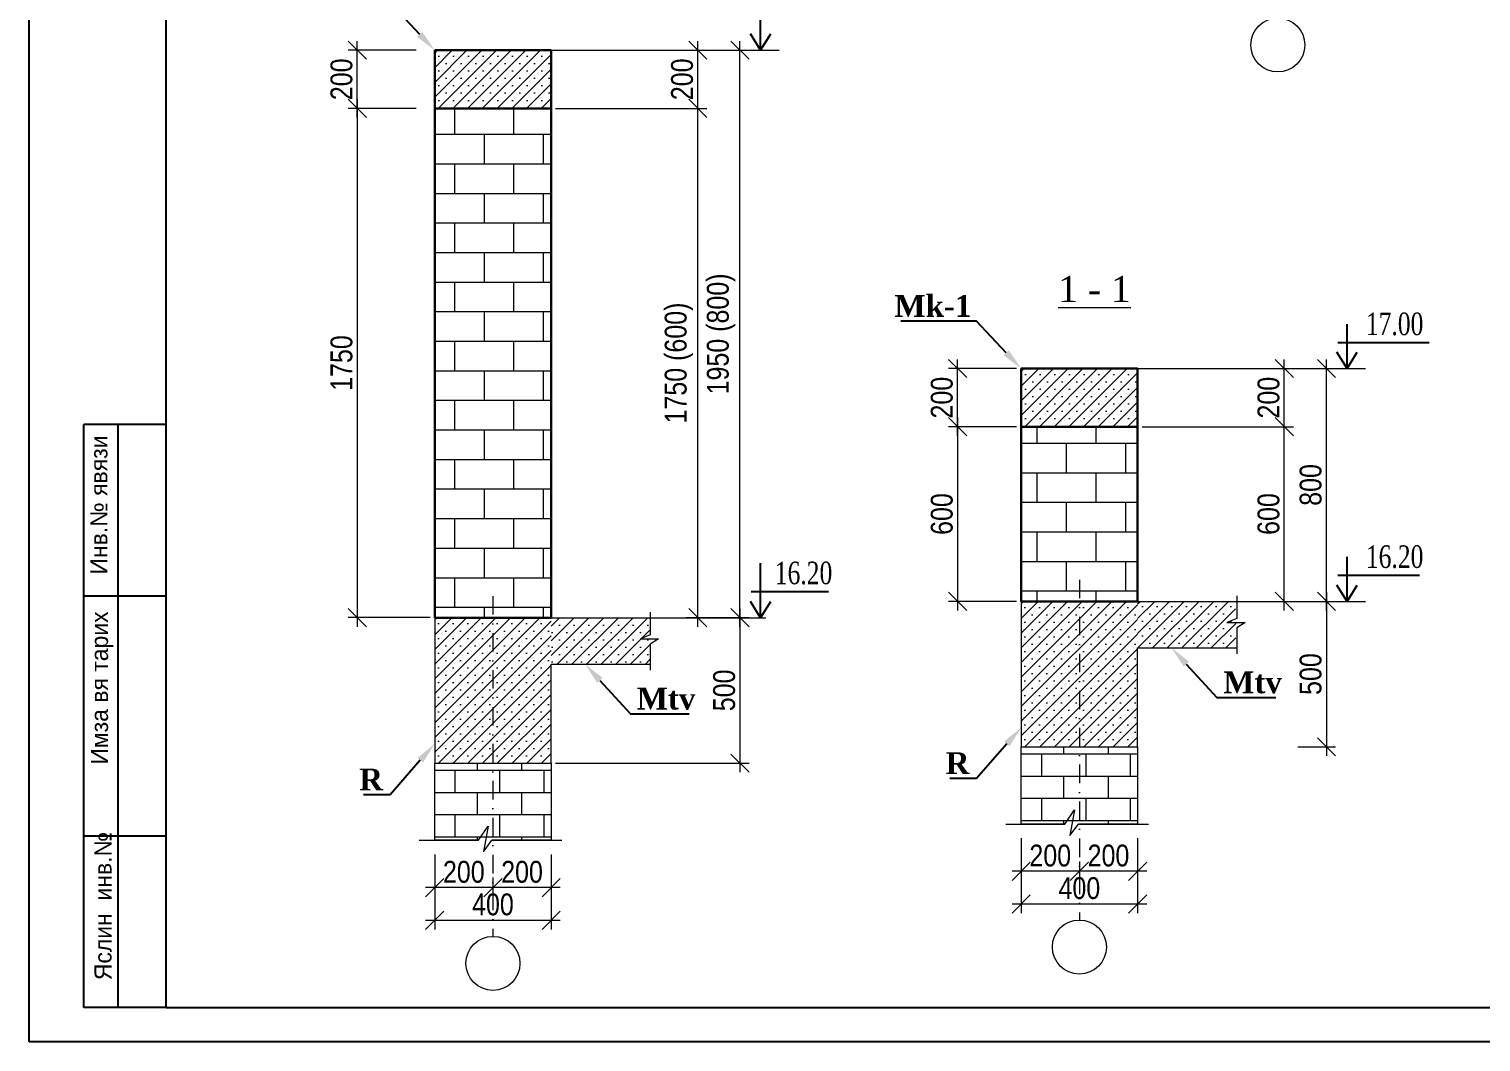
# Model space of a CAD drawing. Header units: millimetres. Extents: x -149347 to 251215, y -2929184 to -2541447.
# Drawn here: x 197257 to 217207, y -2636014 to -2622090 of the extents above; entities that cross this region are included whole.
import ezdxf
from ezdxf import colors
from ezdxf.entities.mleader import LeaderData, LeaderLine
from ezdxf.math import Vec2, Vec3

# ---------------------------------------------------------------- set-up
doc = ezdxf.new("R2010")
doc.units = ezdxf.units.MM
doc.linetypes.add('DASHDOT', pattern=[25.4, 12.7, -6.35, 0, -6.35])
doc.linetypes.add('DASHDOTX2', pattern=[50.8, 25.4, -12.7, 0, -12.7])
doc.layers.add('Ox xetti', color=1, linetype='DASHDOT', lineweight=18)
doc.layers.add('РАЗМЕРЫ', color=80, linetype='Continuous', lineweight=9)
doc.styles.add('400', font='times.ttf', dxfattribs={"width": 0.75, "height": 300})
doc.styles.add('CP_ATTR', font='A3TI(LA).TTF')
doc.styles.get("Standard").update_dxf_attribs({"font": 'times.ttf'})
doc.styles.add('style1', font='A3TI(LA).TTF', dxfattribs={"height": 400})
doc.styles.add('style6', font='ARIALN.TTF', dxfattribs={"height": 300})
doc.dimstyles.new('DIM_100', dxfattribs={"dimscale": 100, "dimtxt": 250, "dimasz": 2.5, "dimexe": 1.25, "dimexo": 0.625, "dimtad": 1, "dimdec": 0, "dimtxsty": 'style1', "dimblk": 'OBLIQUE', "dimcen": 2.5, "dimdle": 1.25, "dimclrd": 251, "dimclre": 251, "dimaunit": 1, "dimadec": 3, "dimazin": 0, "dimtfac": 1, "dimtdec": 0, "dimtmove": 1, "dimatfit": 3, "dimfxl": 1.25, "dimlwd": 5, "dimlwe": 5, "dimarcsym": 0})

# ---------------------------------------------------------------- blocks, each defined once
blk = doc.blocks.new('mekteb')
at = {"color": 0, "lineweight": 25}
for p, q in [((99643, -1849866), (99643, -1821466)), ((139843, -1849866), (99643, -1849866))]:
    blk.add_line(p, q, dxfattribs=at)
at = {"color": 0, "lineweight": 25, "ltscale": 15}
for q in [(101643, -1821966), (139343, -1849366)]:
    blk.add_line((101643, -1849366), q, dxfattribs=at)
at = {"lineweight": 25, "ltscale": 0.25}
for p, q in [((100443, -1849366), (100443, -1840866)), ((100943, -1849367), (100943, -1840866))]:
    blk.add_line(p, q, dxfattribs=at)
at = {"lineweight": 25}
for p, q in [((101643, -1840866), (100443, -1840866)), ((101645, -1843366), (100445, -1843366)), ((101645, -1846866), (100445, -1846866)), ((101643, -1849366), (100443, -1849366))]:
    blk.add_line(p, q, dxfattribs=at)
at = {"lineweight": 25, "char_height": 250.01, "width": 5960.07, "attachment_point": 1, "rotation": 90, "style": 'CP_ATTR'}
for s, insert in [('\\pt3143;Инв.№ явязи', (100535, -1843053)), ('\\pt3143;Имза вя тарих', (100544, -1845823)), ('\\pt3143;Яслин  инв.№', (100595, -1848965))]:
    blk.add_mtext(s, dxfattribs=dict(at, insert=insert))
blk = doc.blocks.new('_Oblique')
at = {"color": 0, "linetype": 'ByBlock', "lineweight": -2}
blk.add_line((-0.5, -0.5), (0.5, 0.5), dxfattribs=at)
blk = doc.blocks.new('*D1123')
at = {"color": 251, "lineweight": 5, "ltscale": 15, "transparency": 16777216}
for p, q in [((210889, -2633211), (210889, -2633793)), ((211689, -2633549), (211689, -2633793))]:
    blk.add_line(p, q, dxfattribs=at)
at = {"color": 251, "linetype": 'ByBlock', "lineweight": 5, "ltscale": 15, "transparency": 16777216}
blk.add_line((211814, -2633668), (210764, -2633668), dxfattribs=at)
at = {"layer": 'Defpoints', "color": 0, "lineweight": 15, "ltscale": 15, "transparency": 16777216}
for p in [(210889, -2633149), (211689, -2633487), (210889, -2633668)]:
    blk.add_point(p, dxfattribs=at)
at = {"color": 251, "lineweight": 5, "ltscale": 15, "transparency": 16777216, "xscale": 250, "yscale": 250, "zscale": 250, "rotation": 180}
blk.add_blockref('_Oblique', (210889, -2633668), dxfattribs=at)
at = {"color": 251, "lineweight": 5, "ltscale": 15, "transparency": 16777216, "xscale": 250, "yscale": 250, "zscale": 250}
blk.add_blockref('_Oblique', (211689, -2633668), dxfattribs=at)
at = {"color": 0, "lineweight": 15, "ltscale": 15, "transparency": 16777216, "insert": (211289, -2633453), "char_height": 300, "attachment_point": 5, "style": 'style6'}
blk.add_mtext('200', dxfattribs=at)
blk = doc.blocks.new('*D1124')
at = {"color": 251, "lineweight": 5, "ltscale": 15, "transparency": 16777216}
for p, q in [((212489, -2633211), (212489, -2633793)), ((211689, -2633531), (211689, -2633793))]:
    blk.add_line(p, q, dxfattribs=at)
at = {"color": 251, "linetype": 'ByBlock', "lineweight": 5, "ltscale": 15, "transparency": 16777216}
blk.add_line((212614, -2633668), (211564, -2633668), dxfattribs=at)
at = {"layer": 'Defpoints', "color": 0, "lineweight": 15, "ltscale": 15, "transparency": 16777216}
for p in [(212489, -2633149), (211689, -2633468), (211689, -2633668)]:
    blk.add_point(p, dxfattribs=at)
at = {"color": 251, "lineweight": 5, "ltscale": 15, "transparency": 16777216, "xscale": 250, "yscale": 250, "zscale": 250, "rotation": 180}
blk.add_blockref('_Oblique', (211689, -2633668), dxfattribs=at)
at = {"color": 251, "lineweight": 5, "ltscale": 15, "transparency": 16777216, "xscale": 250, "yscale": 250, "zscale": 250}
blk.add_blockref('_Oblique', (212489, -2633668), dxfattribs=at)
at = {"color": 0, "lineweight": 15, "ltscale": 15, "transparency": 16777216, "insert": (212089, -2633453), "char_height": 300, "attachment_point": 5, "style": 'style6'}
blk.add_mtext('200', dxfattribs=at)
blk = doc.blocks.new('*D1125')
at = {"color": 251, "lineweight": 5, "ltscale": 15, "transparency": 16777216}
for p, q in [((210889, -2633731), (210889, -2634242)), ((212489, -2633731), (212489, -2634242))]:
    blk.add_line(p, q, dxfattribs=at)
at = {"color": 251, "linetype": 'ByBlock', "lineweight": 5, "ltscale": 15, "transparency": 16777216}
blk.add_line((210764, -2634117), (212614, -2634117), dxfattribs=at)
at = {"layer": 'Defpoints', "color": 0, "lineweight": 15, "ltscale": 15, "transparency": 16777216}
for p in [(210889, -2633668), (212489, -2633668), (212489, -2634117)]:
    blk.add_point(p, dxfattribs=at)
at = {"color": 251, "lineweight": 5, "ltscale": 15, "transparency": 16777216, "xscale": 250, "yscale": 250, "zscale": 250, "rotation": 180}
blk.add_blockref('_Oblique', (210889, -2634117), dxfattribs=at)
at = {"color": 251, "lineweight": 5, "ltscale": 15, "transparency": 16777216, "xscale": 250, "yscale": 250, "zscale": 250}
blk.add_blockref('_Oblique', (212489, -2634117), dxfattribs=at)
at = {"color": 0, "lineweight": 15, "ltscale": 15, "transparency": 16777216, "insert": (211689, -2633901), "char_height": 300, "attachment_point": 5, "style": 'style6'}
blk.add_mtext('400', dxfattribs=at)
blk = doc.blocks.new('*D1126')
at = {"color": 251, "linetype": 'ByBlock', "lineweight": 5, "ltscale": 15, "transparency": 16777216}
blk.add_line((215084, -2629832), (215084, -2632082), dxfattribs=at)
at = {"color": 251, "lineweight": 5, "ltscale": 15, "transparency": 16777216}
for p, q in [((214547, -2629957), (215209, -2629957)), ((214692, -2631957), (215209, -2631957))]:
    blk.add_line(p, q, dxfattribs=at)
at = {"layer": 'Defpoints', "color": 0, "lineweight": 15, "ltscale": 15, "transparency": 16777216}
for p in [(214485, -2629957), (214630, -2631957), (215084, -2631957)]:
    blk.add_point(p, dxfattribs=at)
at = {"color": 251, "lineweight": 5, "ltscale": 15, "transparency": 16777216, "xscale": 250, "yscale": 250, "zscale": 250}
for p, rotation in [((215084, -2629957), 90), ((215084, -2631957), 270)]:
    blk.add_blockref('_Oblique', p, dxfattribs=dict(at, rotation=rotation))
at = {"color": 0, "lineweight": 15, "ltscale": 15, "transparency": 16777216, "insert": (214868, -2630957), "char_height": 300, "attachment_point": 5, "rotation": 90, "style": 'style6'}
blk.add_mtext('500', dxfattribs=at)
blk = doc.blocks.new('*D1115')
at = {"color": 251, "linetype": 'ByBlock', "lineweight": 5, "ltscale": 15, "transparency": 16777216}
blk.add_line((214505, -2630082), (214505, -2627432), dxfattribs=at)
at = {"color": 251, "lineweight": 5, "ltscale": 15, "transparency": 16777216}
for p, q in [((212552, -2627557), (214630, -2627557)), ((214345, -2629957), (214630, -2629957))]:
    blk.add_line(p, q, dxfattribs=at)
at = {"layer": 'Defpoints', "color": 0, "lineweight": 15, "ltscale": 15, "transparency": 16777216}
for p in [(212489, -2627557), (214505, -2627557), (214283, -2629957)]:
    blk.add_point(p, dxfattribs=at)
at = {"color": 251, "lineweight": 5, "ltscale": 15, "transparency": 16777216, "xscale": 250, "yscale": 250, "zscale": 250}
for p, rotation in [((214505, -2627557), 90), ((214505, -2629957), 270)]:
    blk.add_blockref('_Oblique', p, dxfattribs=dict(at, rotation=rotation))
at = {"color": 0, "lineweight": 15, "ltscale": 15, "transparency": 16777216, "insert": (214289, -2628757), "char_height": 300, "attachment_point": 5, "rotation": 90, "style": 'style6'}
blk.add_mtext('600', dxfattribs=at)
blk = doc.blocks.new('*D1116')
at = {"color": 251, "linetype": 'ByBlock', "lineweight": 5, "ltscale": 15, "transparency": 16777216}
blk.add_line((214505, -2627682), (214505, -2626632), dxfattribs=at)
at = {"color": 251, "lineweight": 5, "ltscale": 15, "transparency": 16777216}
for p, q in [((214345, -2626757), (214630, -2626757)), ((214345, -2627557), (214630, -2627557))]:
    blk.add_line(p, q, dxfattribs=at)
at = {"layer": 'Defpoints', "color": 0, "lineweight": 15, "ltscale": 15, "transparency": 16777216}
for p in [(214283, -2626757), (214505, -2626757), (214283, -2627557)]:
    blk.add_point(p, dxfattribs=at)
at = {"color": 251, "lineweight": 5, "ltscale": 15, "transparency": 16777216, "xscale": 250, "yscale": 250, "zscale": 250}
for p, rotation in [((214505, -2626757), 90), ((214505, -2627557), 270)]:
    blk.add_blockref('_Oblique', p, dxfattribs=dict(at, rotation=rotation))
at = {"color": 0, "lineweight": 15, "ltscale": 15, "transparency": 16777216, "insert": (214289, -2627157), "char_height": 300, "attachment_point": 5, "rotation": 90, "style": 'style6'}
blk.add_mtext('200', dxfattribs=at)
blk = doc.blocks.new('*D1117')
at = {"color": 251, "linetype": 'ByBlock', "lineweight": 5, "ltscale": 15, "transparency": 16777216}
blk.add_line((215084, -2630082), (215084, -2626632), dxfattribs=at)
at = {"color": 251, "lineweight": 5, "ltscale": 15, "transparency": 16777216}
for p, q in [((214749, -2626757), (215209, -2626757)), ((214749, -2629957), (215209, -2629957))]:
    blk.add_line(p, q, dxfattribs=at)
at = {"layer": 'Defpoints', "color": 0, "lineweight": 15, "ltscale": 15, "transparency": 16777216}
for p in [(214687, -2626757), (215084, -2626757), (214687, -2629957)]:
    blk.add_point(p, dxfattribs=at)
at = {"color": 251, "lineweight": 5, "ltscale": 15, "transparency": 16777216, "xscale": 250, "yscale": 250, "zscale": 250}
for p, rotation in [((215084, -2626757), 90), ((215084, -2629957), 270)]:
    blk.add_blockref('_Oblique', p, dxfattribs=dict(at, rotation=rotation))
at = {"color": 0, "lineweight": 15, "ltscale": 15, "transparency": 16777216, "insert": (214868, -2628357), "char_height": 300, "attachment_point": 5, "rotation": 90, "style": 'style6'}
blk.add_mtext('800', dxfattribs=at)
blk = doc.blocks.new('*D1118')
at = {"color": 251, "linetype": 'ByBlock', "lineweight": 5, "ltscale": 15, "transparency": 16777216}
blk.add_line((210016, -2627682), (210016, -2626632), dxfattribs=at)
at = {"color": 251, "lineweight": 5, "ltscale": 15, "transparency": 16777216}
for p, q in [((210827, -2626757), (209891, -2626757)), ((210827, -2627557), (209891, -2627557))]:
    blk.add_line(p, q, dxfattribs=at)
at = {"layer": 'Defpoints', "color": 0, "lineweight": 15, "ltscale": 15, "transparency": 16777216}
for p in [(210016, -2626757), (210889, -2626757), (210889, -2627557)]:
    blk.add_point(p, dxfattribs=at)
at = {"color": 251, "lineweight": 5, "ltscale": 15, "transparency": 16777216, "xscale": 250, "yscale": 250, "zscale": 250}
for p, rotation in [((210016, -2626757), 90), ((210016, -2627557), 270)]:
    blk.add_blockref('_Oblique', p, dxfattribs=dict(at, rotation=rotation))
at = {"color": 0, "lineweight": 15, "ltscale": 15, "transparency": 16777216, "insert": (209800, -2627157), "char_height": 300, "attachment_point": 5, "rotation": 90, "style": 'style6'}
blk.add_mtext('200', dxfattribs=at)
blk = doc.blocks.new('*D1119')
at = {"color": 251, "linetype": 'ByBlock', "lineweight": 5, "ltscale": 15, "transparency": 16777216}
blk.add_line((210016, -2627432), (210016, -2630082), dxfattribs=at)
at = {"color": 251, "lineweight": 5, "ltscale": 15, "transparency": 16777216}
for p, q in [((210827, -2627557), (209891, -2627557)), ((210827, -2629957), (209891, -2629957))]:
    blk.add_line(p, q, dxfattribs=at)
at = {"layer": 'Defpoints', "color": 0, "lineweight": 15, "ltscale": 15, "transparency": 16777216}
for p in [(210889, -2627557), (210016, -2629957), (210889, -2629957)]:
    blk.add_point(p, dxfattribs=at)
at = {"color": 251, "lineweight": 5, "ltscale": 15, "transparency": 16777216, "xscale": 250, "yscale": 250, "zscale": 250}
for p, rotation in [((210016, -2627557), 90), ((210016, -2629957), 270)]:
    blk.add_blockref('_Oblique', p, dxfattribs=dict(at, rotation=rotation))
at = {"color": 0, "lineweight": 15, "ltscale": 15, "transparency": 16777216, "insert": (209800, -2628757), "char_height": 300, "attachment_point": 5, "rotation": 90, "style": 'style6'}
blk.add_mtext('600', dxfattribs=at)
blk = doc.blocks.new('*D1198')
at = {"color": 251, "lineweight": 5, "ltscale": 15, "transparency": 16777216}
for p, q in [((202831, -2633435), (202831, -2634017)), ((203631, -2633755), (203631, -2634017))]:
    blk.add_line(p, q, dxfattribs=at)
at = {"color": 251, "linetype": 'ByBlock', "lineweight": 5, "ltscale": 15, "transparency": 16777216}
blk.add_line((203756, -2633892), (202706, -2633892), dxfattribs=at)
at = {"layer": 'Defpoints', "color": 0, "lineweight": 15, "ltscale": 15, "transparency": 16777216}
for p in [(202831, -2633373), (203631, -2633692), (202831, -2633892)]:
    blk.add_point(p, dxfattribs=at)
at = {"color": 251, "lineweight": 5, "ltscale": 15, "transparency": 16777216, "xscale": 250, "yscale": 250, "zscale": 250, "rotation": 180}
blk.add_blockref('_Oblique', (202831, -2633892), dxfattribs=at)
at = {"color": 251, "lineweight": 5, "ltscale": 15, "transparency": 16777216, "xscale": 250, "yscale": 250, "zscale": 250}
blk.add_blockref('_Oblique', (203631, -2633892), dxfattribs=at)
at = {"color": 0, "lineweight": 15, "ltscale": 15, "transparency": 16777216, "insert": (203231, -2633677), "char_height": 300, "attachment_point": 5, "style": 'style6'}
blk.add_mtext('200', dxfattribs=at)
blk = doc.blocks.new('*D1190')
at = {"color": 251, "lineweight": 5, "ltscale": 15, "transparency": 16777216}
for p, q in [((204431, -2633435), (204431, -2634017)), ((203631, -2633755), (203631, -2634017))]:
    blk.add_line(p, q, dxfattribs=at)
at = {"color": 251, "linetype": 'ByBlock', "lineweight": 5, "ltscale": 15, "transparency": 16777216}
blk.add_line((204556, -2633892), (203506, -2633892), dxfattribs=at)
at = {"layer": 'Defpoints', "color": 0, "lineweight": 15, "ltscale": 15, "transparency": 16777216}
for p in [(204431, -2633373), (203631, -2633692), (203631, -2633892)]:
    blk.add_point(p, dxfattribs=at)
at = {"color": 251, "lineweight": 5, "ltscale": 15, "transparency": 16777216, "xscale": 250, "yscale": 250, "zscale": 250, "rotation": 180}
blk.add_blockref('_Oblique', (203631, -2633892), dxfattribs=at)
at = {"color": 251, "lineweight": 5, "ltscale": 15, "transparency": 16777216, "xscale": 250, "yscale": 250, "zscale": 250}
blk.add_blockref('_Oblique', (204431, -2633892), dxfattribs=at)
at = {"color": 0, "lineweight": 15, "ltscale": 15, "transparency": 16777216, "insert": (204031, -2633677), "char_height": 300, "attachment_point": 5, "style": 'style6'}
blk.add_mtext('200', dxfattribs=at)
blk = doc.blocks.new('*D1191')
at = {"color": 251, "lineweight": 5, "ltscale": 15, "transparency": 16777216}
for p, q in [((202831, -2633955), (202831, -2634466)), ((204431, -2633955), (204431, -2634466))]:
    blk.add_line(p, q, dxfattribs=at)
at = {"color": 251, "linetype": 'ByBlock', "lineweight": 5, "ltscale": 15, "transparency": 16777216}
blk.add_line((202706, -2634341), (204556, -2634341), dxfattribs=at)
at = {"layer": 'Defpoints', "color": 0, "lineweight": 15, "ltscale": 15, "transparency": 16777216}
for p in [(202831, -2633892), (204431, -2633892), (204431, -2634341)]:
    blk.add_point(p, dxfattribs=at)
at = {"color": 251, "lineweight": 5, "ltscale": 15, "transparency": 16777216, "xscale": 250, "yscale": 250, "zscale": 250, "rotation": 180}
blk.add_blockref('_Oblique', (202831, -2634341), dxfattribs=at)
at = {"color": 251, "lineweight": 5, "ltscale": 15, "transparency": 16777216, "xscale": 250, "yscale": 250, "zscale": 250}
blk.add_blockref('_Oblique', (204431, -2634341), dxfattribs=at)
at = {"color": 0, "lineweight": 15, "ltscale": 15, "transparency": 16777216, "insert": (203631, -2634125), "char_height": 300, "attachment_point": 5, "style": 'style6'}
blk.add_mtext('400', dxfattribs=at)
blk = doc.blocks.new('*D1192')
at = {"color": 251, "linetype": 'ByBlock', "lineweight": 5, "ltscale": 15, "transparency": 16777216}
blk.add_line((207025, -2630056), (207025, -2632306), dxfattribs=at)
at = {"color": 251, "lineweight": 5, "ltscale": 15, "transparency": 16777216}
for p, q in [((206509, -2630181), (207150, -2630181)), ((204493, -2632181), (207150, -2632181))]:
    blk.add_line(p, q, dxfattribs=at)
at = {"layer": 'Defpoints', "color": 0, "lineweight": 15, "ltscale": 15, "transparency": 16777216}
for p in [(206446, -2630181), (204431, -2632181), (207025, -2632181)]:
    blk.add_point(p, dxfattribs=at)
at = {"color": 251, "lineweight": 5, "ltscale": 15, "transparency": 16777216, "xscale": 250, "yscale": 250, "zscale": 250}
for p, rotation in [((207025, -2630181), 90), ((207025, -2632181), 270)]:
    blk.add_blockref('_Oblique', p, dxfattribs=dict(at, rotation=rotation))
at = {"color": 0, "lineweight": 15, "ltscale": 15, "transparency": 16777216, "insert": (206809, -2631181), "char_height": 300, "attachment_point": 5, "rotation": 90, "style": 'style6'}
blk.add_mtext('500', dxfattribs=at)
blk = doc.blocks.new('*D1193')
at = {"color": 251, "linetype": 'ByBlock', "lineweight": 5, "ltscale": 15, "transparency": 16777216}
blk.add_line((206446, -2630306), (206446, -2623056), dxfattribs=at)
at = {"color": 251, "lineweight": 5, "ltscale": 15, "transparency": 16777216}
for p, q in [((204493, -2623181), (206571, -2623181)), ((206286, -2630181), (206571, -2630181))]:
    blk.add_line(p, q, dxfattribs=at)
at = {"layer": 'Defpoints', "color": 0, "lineweight": 15, "ltscale": 15, "transparency": 16777216}
for p in [(204431, -2623181), (206446, -2623181), (206224, -2630181)]:
    blk.add_point(p, dxfattribs=at)
at = {"color": 251, "lineweight": 5, "ltscale": 15, "transparency": 16777216, "xscale": 250, "yscale": 250, "zscale": 250}
for p, rotation in [((206446, -2623181), 90), ((206446, -2630181), 270)]:
    blk.add_blockref('_Oblique', p, dxfattribs=dict(at, rotation=rotation))
at = {"color": 0, "lineweight": 15, "ltscale": 15, "transparency": 16777216, "insert": (206187, -2626681), "char_height": 300, "attachment_point": 5, "rotation": 90, "style": 'style6'}
blk.add_mtext('1750{\\fArial Narrow|b0|i0|c238|p34; (600)}', dxfattribs=at)
blk = doc.blocks.new('*D1194')
at = {"color": 251, "linetype": 'ByBlock', "lineweight": 5, "ltscale": 15, "transparency": 16777216}
blk.add_line((206446, -2623306), (206446, -2622256), dxfattribs=at)
at = {"color": 251, "lineweight": 5, "ltscale": 15, "transparency": 16777216}
for p, q in [((206286, -2622381), (206571, -2622381)), ((206286, -2623181), (206571, -2623181))]:
    blk.add_line(p, q, dxfattribs=at)
at = {"layer": 'Defpoints', "color": 0, "lineweight": 15, "ltscale": 15, "transparency": 16777216}
for p in [(206224, -2622381), (206446, -2622381), (206224, -2623181)]:
    blk.add_point(p, dxfattribs=at)
at = {"color": 251, "lineweight": 5, "ltscale": 15, "transparency": 16777216, "xscale": 250, "yscale": 250, "zscale": 250}
for p, rotation in [((206446, -2622381), 90), ((206446, -2623181), 270)]:
    blk.add_blockref('_Oblique', p, dxfattribs=dict(at, rotation=rotation))
at = {"color": 0, "lineweight": 15, "ltscale": 15, "transparency": 16777216, "insert": (206231, -2622781), "char_height": 300, "attachment_point": 5, "rotation": 90, "style": 'style6'}
blk.add_mtext('200', dxfattribs=at)
blk = doc.blocks.new('*D1195')
at = {"color": 251, "linetype": 'ByBlock', "lineweight": 5, "ltscale": 15, "transparency": 16777216}
blk.add_line((207025, -2630306), (207025, -2622256), dxfattribs=at)
at = {"color": 251, "lineweight": 5, "ltscale": 15, "transparency": 16777216}
for p, q in [((206690, -2622381), (207150, -2622381)), ((206509, -2630181), (207150, -2630181))]:
    blk.add_line(p, q, dxfattribs=at)
at = {"layer": 'Defpoints', "color": 0, "lineweight": 15, "ltscale": 15, "transparency": 16777216}
for p in [(206628, -2622381), (207025, -2622381), (206446, -2630181)]:
    blk.add_point(p, dxfattribs=at)
at = {"color": 251, "lineweight": 5, "ltscale": 15, "transparency": 16777216, "xscale": 250, "yscale": 250, "zscale": 250}
for p, rotation in [((207025, -2622381), 90), ((207025, -2630181), 270)]:
    blk.add_blockref('_Oblique', p, dxfattribs=dict(at, rotation=rotation))
at = {"color": 0, "lineweight": 15, "ltscale": 15, "transparency": 16777216, "insert": (206766, -2626281), "char_height": 300, "attachment_point": 5, "rotation": 90, "style": 'style6'}
blk.add_mtext('1950{\\fArial Narrow|b0|i0|c238|p34; (800)}', dxfattribs=at)
blk = doc.blocks.new('*D1196')
at = {"color": 251, "linetype": 'ByBlock', "lineweight": 5, "ltscale": 15, "transparency": 16777216}
blk.add_line((201767, -2623306), (201767, -2622256), dxfattribs=at)
at = {"color": 251, "lineweight": 5, "ltscale": 15, "transparency": 16777216}
for p, q in [((202578, -2622381), (201642, -2622381)), ((202578, -2623181), (201642, -2623181))]:
    blk.add_line(p, q, dxfattribs=at)
at = {"layer": 'Defpoints', "color": 0, "lineweight": 15, "ltscale": 15, "transparency": 16777216}
for p in [(201767, -2622381), (202640, -2622381), (202640, -2623181)]:
    blk.add_point(p, dxfattribs=at)
at = {"color": 251, "lineweight": 5, "ltscale": 15, "transparency": 16777216, "xscale": 250, "yscale": 250, "zscale": 250}
for p, rotation in [((201767, -2622381), 90), ((201767, -2623181), 270)]:
    blk.add_blockref('_Oblique', p, dxfattribs=dict(at, rotation=rotation))
at = {"color": 0, "lineweight": 15, "ltscale": 15, "transparency": 16777216, "insert": (201551, -2622781), "char_height": 300, "attachment_point": 5, "rotation": 90, "style": 'style6'}
blk.add_mtext('200', dxfattribs=at)
blk = doc.blocks.new('*D1197')
at = {"color": 251, "linetype": 'ByBlock', "lineweight": 5, "ltscale": 15, "transparency": 16777216}
blk.add_line((201767, -2623056), (201767, -2630306), dxfattribs=at)
at = {"color": 251, "lineweight": 5, "ltscale": 15, "transparency": 16777216}
for p, q in [((202578, -2623181), (201642, -2623181)), ((202768, -2630181), (201642, -2630181))]:
    blk.add_line(p, q, dxfattribs=at)
at = {"layer": 'Defpoints', "color": 0, "lineweight": 15, "ltscale": 15, "transparency": 16777216}
for p in [(202640, -2623181), (201767, -2630181), (202831, -2630181)]:
    blk.add_point(p, dxfattribs=at)
at = {"color": 251, "lineweight": 5, "ltscale": 15, "transparency": 16777216, "xscale": 250, "yscale": 250, "zscale": 250}
for p, rotation in [((201767, -2623181), 90), ((201767, -2630181), 270)]:
    blk.add_blockref('_Oblique', p, dxfattribs=dict(at, rotation=rotation))
at = {"color": 0, "lineweight": 15, "ltscale": 15, "transparency": 16777216, "insert": (201551, -2626681), "char_height": 300, "attachment_point": 5, "rotation": 90, "style": 'style6'}
blk.add_mtext('1750', dxfattribs=at)

msp = doc.modelspace()

# ---------------------------------------------------------------- hatches: boundary and pattern name
at = {"lineweight": 15, "ltscale": 5}
h = msp.add_hatch(dxfattribs=at)
h.set_pattern_fill('SACNCR', scale=60)
h.set_pattern_definition([(45, (-1312124.87, -1321325.71), (-101.027881, 101.027881), []), (45, (-1312023.84, -1321325.71), (-101.027881, 101.027881), [0, -142.875])])
h.paths.add_polyline_path([(202830.68481, -2622381.4752), (202830.68481, -2623181.4752), (204430.67149, -2623181.4752), (204430.69812, -2622381.4752)])
h = msp.add_hatch(dxfattribs=at)
h.set_pattern_fill('AR-B816', scale=2)
h.set_pattern_definition([(0, (-7814.45, -224.1), (0, 406.4), []), (90, (-7814.45, -224.1), (-406.4, 406.4), [406.4, -406.4])])
edge = h.paths.add_edge_path()
edge.add_line((204430.67149, -2623181.4752), (202830.69812, -2623181.4752))
edge.add_line((202830.69812, -2623181.4752), (202830.68481, -2630181.4752))
edge.add_line((202830.68481, -2630181.4752), (204430.68481, -2630181.4752))
edge.add_line((204430.68481, -2630181.4752), (204430.68481, -2623181.4752))
h = msp.add_hatch(dxfattribs=at)
h.set_pattern_fill('SACNCR', scale=60)
h.set_pattern_definition([(45, (-1304066.11, -1325701.62), (-101.027881, 101.027881), []), (45, (-1303965.08, -1325701.62), (-101.027881, 101.027881), [0, -142.875])])
h.paths.add_polyline_path([(210889.44501, -2626757.37922), (210889.44501, -2627557.37922), (212489.4317, -2627557.37922), (212489.45832, -2626757.37922)])
h = msp.add_hatch(dxfattribs=at)
h.set_pattern_fill('AR-B816', scale=2)
h.set_pattern_definition([(0, (8720.25, 2e-09), (0, 406.4), []), (90, (8720.25, 2e-09), (-406.4, 406.4), [406.4, -406.4])])
edge = h.paths.add_edge_path()
edge.add_line((212489.4317, -2627557.37922), (210889.45832, -2627557.37922))
edge.add_line((210889.45832, -2627557.37922), (210889.44501, -2629957.37922))
edge.add_line((210889.44501, -2629957.37922), (212489.44501, -2629957.37922))
edge.add_line((212489.44501, -2629957.37922), (212489.44501, -2627595.45761))
h = msp.add_hatch(dxfattribs=at)
h.set_pattern_fill('SACNCR', scale=60)
h.set_pattern_definition([(45, (-1303266.11, -1328901.62), (-101.027881, 101.027881), []), (45, (-1303165.08, -1328901.62), (-101.027881, 101.027881), [0, -142.875])])
edge = h.paths.add_edge_path()
edge.add_line((212489.41838, -2629957.37922), (210889.47163, -2629957.37922))
edge.add_line((210889.47163, -2629957.37922), (210889.47163, -2631957.37922))
edge.add_line((210889.47163, -2631957.37922), (212489.41838, -2631957.37922))
edge.add_line((212489.41838, -2631957.37922), (212489.44501, -2629957.37922))
h = msp.add_hatch(dxfattribs=at)
h.set_pattern_fill('SACNCR', scale=60)
h.set_pattern_definition([(45, (-1303266.11, -1330101.62), (-101.027881, 101.027881), []), (45, (-1303165.08, -1330101.62), (-101.027881, 101.027881), [0, -142.875])])
edge = h.paths.add_edge_path()
edge.add_line((213838.35625, -2629957.37922), (212489.49826, -2629957.37922))
edge.add_line((212489.49826, -2629957.37922), (212489.44501, -2630597.31893))
edge.add_line((212489.44501, -2630597.30319), (213826.2194, -2630597.30319))
edge.add_line((213842.20045, -2630597.30319), (213834.91016, -2629957.37922))
h = msp.add_hatch(dxfattribs=at)
h.set_pattern_fill('SACNCR', scale=60)
h.set_pattern_definition([(45, (-1311324.87, -1329125.71), (-101.027881, 101.027881), []), (45, (-1311223.84, -1329125.71), (-101.027881, 101.027881), [0, -142.875])])
edge = h.paths.add_edge_path()
edge.add_line((204430.65818, -2630181.4752), (202830.71143, -2630181.4752))
edge.add_line((202830.71143, -2630181.4752), (202830.71143, -2632181.4752))
edge.add_line((202830.71143, -2632181.4752), (204430.65818, -2632181.4752))
edge.add_line((204430.65818, -2632181.4752), (204430.68481, -2630181.4752))
h = msp.add_hatch(dxfattribs=at)
h.set_pattern_fill('SACNCR', scale=60)
h.set_pattern_definition([(45, (-7814.45, -224.1), (-101.027881, 101.027881), []), (45, (-7713.42, -224.1), (-101.027881, 101.027881), [0, -142.875])])
h.paths.add_polyline_path([(205792.80455, -2630181.4752), (204430.68481, -2630181.4752), (204430.68481, -2630821.39916), (205792.80455, -2630821.39916)])
h = msp.add_hatch(dxfattribs=at)
h.set_pattern_fill('AR-B816', scale=1.5)
h.set_pattern_definition([(0, (-636780.82, -2868884.28), (0, 304.8), []), (90, (-636780.82, -2868884.28), (-304.8, 304.8), [304.8, -304.8])])
edge = h.paths.add_edge_path()
edge.add_line((212489.41838, -2631957.37922), (210889.47163, -2631957.37922))
edge.add_line((210889.47163, -2631957.37922), (210889.47163, -2633018.03697))
edge.add_line((210889.47163, -2633018.03697), (212489.41838, -2633018.03697))
edge.add_line((212489.41838, -2633018.03697), (212489.44501, -2631957.37922))
h = msp.add_hatch(dxfattribs=at)
h.set_pattern_fill('AR-B816', scale=1.5)
h.set_pattern_definition([(0, (-644839.58, -2869108.38), (0, 304.8), []), (90, (-644839.58, -2869108.38), (-304.8, 304.8), [304.8, -304.8])])
edge = h.paths.add_edge_path()
edge.add_line((204430.65818, -2632181.4752), (202830.71143, -2632181.4752))
edge.add_line((202830.71143, -2632181.4752), (202830.71143, -2633242.13294))
edge.add_line((202830.71143, -2633242.13294), (204430.65818, -2633242.13294))
edge.add_line((204430.65818, -2633242.13294), (204430.68481, -2632181.4752))

# ---------------------------------------------------------------- linework, layer by layer
at = {"color": 0}
for p, q in [((207308.80678, -2622381.4752), (207308.80678, -2621628.44435)), ((215367.56698, -2626757.37922), (215367.56698, -2626144.68928)), ((207308.80678, -2630181.4752), (207308.80678, -2629431.00419)), ((215367.56698, -2629957.37922), (215367.56698, -2629344.68928))]:
    msp.add_line(p, q, dxfattribs=at)
at = {"color": 7, "lineweight": 30, "ltscale": 80}
for p, q in [((202830.68481, -2630181.4752), (202830.68481, -2622381.4752)), ((204430.68481, -2623181.4752), (204430.68481, -2630181.4752)), ((210889.44501, -2629957.37922), (210889.44501, -2626757.37922)), ((212489.44501, -2627557.37922), (212489.44501, -2629957.37922)), ((210889.44501, -2629957.37922), (212489.44501, -2629957.37922)), ((202830.68481, -2630181.4752), (204430.68481, -2630181.4752))]:
    msp.add_line(p, q, dxfattribs=at)
at = {"color": 7, "lineweight": 15, "ltscale": 80}
for p, q in [((204430.68481, -2622381.4752), (207564.19558, -2622381.4752)), ((212489.44501, -2626757.37922), (215622.95578, -2626757.37922)), ((212489.44501, -2629957.37922), (210889.44501, -2629957.37922)), ((213750.06445, -2629957.37922), (215622.95578, -2629957.37922)), ((204430.68481, -2630181.4752), (202830.68481, -2630181.4752)), ((205509.76086, -2630181.4752), (207382.65218, -2630181.4752))]:
    msp.add_line(p, q, dxfattribs=at)
at = {"color": 7}
for p, q in [((215240.11333, -2626397.43928), (216493.87601, -2626397.43928)), ((215240.11333, -2629597.43928), (216361.88389, -2629597.43928)), ((207181.35313, -2629821.53525), (208240.18717, -2629821.53525))]:
    msp.add_line(p, q, dxfattribs=at)
at = {"color": 4, "linetype": 'Continuous', "lineweight": 15}
for p, q in [((210889.44501, -2629957.37922), (210889.44501, -2631957.37922)), ((210889.44501, -2629957.37922), (213851.56475, -2629957.37922)), ((202830.68481, -2630181.4752), (202830.68481, -2632181.4752)), ((202830.68481, -2630181.4752), (205792.80455, -2630181.4752)), ((212489.44501, -2631957.37922), (212489.44501, -2630597.30319)), ((212489.44501, -2630597.30319), (213851.56475, -2630597.30319)), ((204430.68481, -2632181.4752), (204430.68481, -2630821.39916)), ((204430.68481, -2630821.39916), (205792.80455, -2630821.39916)), ((210889.44501, -2631957.37922), (212489.44501, -2631957.37922)), ((202830.68481, -2632181.4752), (204430.68481, -2632181.4752))]:
    msp.add_line(p, q, dxfattribs=at)
at = {"color": 7, "ltscale": 15}
for points in [[(207308.80678, -2622381.4752), (207170.20486, -2622157.13118)], [(207308.80678, -2622381.4752), (207447.40869, -2622157.13118)], [(215367.56698, -2626757.37922), (215228.96507, -2626533.0352)], [(215367.56698, -2626757.37922), (215506.16889, -2626533.0352)], [(215367.56698, -2629957.37922), (215228.96507, -2629733.0352)], [(215367.56698, -2629957.37922), (215506.16889, -2629733.0352)], [(207308.80678, -2630181.4752), (207170.20486, -2629957.13118)], [(207308.80678, -2630181.4752), (207447.40869, -2629957.13118)]]:
    msp.add_lwpolyline(points, dxfattribs=at)
at = {"color": 7, "lineweight": 30, "ltscale": 80}
for points in [[(202830.68481, -2623181.4752), (204430.68481, -2623181.4752), (204430.68481, -2622381.4752), (202830.68481, -2622381.4752)], [(210889.44501, -2627557.37922), (212489.44501, -2627557.37922), (212489.44501, -2626757.37922), (210889.44501, -2626757.37922)]]:
    msp.add_lwpolyline(points, dxfattribs=at)
at = {"color": 4, "linetype": 'Continuous', "lineweight": 15}
for points in [[(213851.56475, -2629881.20155), (213851.56475, -2630193.0542), (213715.5881, -2630250.09825), (213965.30571, -2630250.09825), (213851.56475, -2630321.40331), (213851.56475, -2630680.14165)], [(205792.80455, -2630105.29752), (205792.80455, -2630417.15018), (205656.8279, -2630474.19422), (205906.54551, -2630474.19422), (205792.80455, -2630545.49928), (205792.80455, -2630904.23763)], [(211490.75307, -2633018.03697), (210889.44501, -2633018.03697), (210889.44501, -2631957.37922), (212489.44501, -2631957.37922), (212489.44501, -2633018.03697), (211676.22159, -2633018.03697)], [(203431.99287, -2633242.13294), (202830.68481, -2633242.13294), (202830.68481, -2632181.4752), (204430.68481, -2632181.4752), (204430.68481, -2633242.13294), (203617.46139, -2633242.13294)], [(210677.83961, -2633018.03697), (211490.75307, -2633018.03697), (211623.55409, -2632824.51462), (211560.07067, -2633174.05403), (211676.22159, -2633018.03697), (212638.37447, -2633018.03697)], [(202619.0794, -2633242.13294), (203431.99287, -2633242.13294), (203564.79389, -2633048.6106), (203501.31047, -2633398.15001), (203617.46139, -2633242.13294), (204579.61427, -2633242.13294)]]:
    msp.add_lwpolyline(points, dxfattribs=at)
at = {"color": 7, "lineweight": 9}
for centre in [(214415.60697, -2622309.27261), (211689.44501, -2634709.25546), (203630.68481, -2634933.35144)]:
    msp.add_circle(centre, 371.07409, dxfattribs=at)
at = {"layer": 'Ox xetti', "linetype": 'DASHDOTX2', "lineweight": 15, "ltscale": 10}
for p, q in [((211689.44501, -2629661.37444), (211689.44501, -2634338.18138)), ((203630.68481, -2629885.47041), (203630.68481, -2634562.27735))]:
    msp.add_line(p, q, dxfattribs=at)

# ---------------------------------------------------------------- block references
at = {"lineweight": 15, "xscale": 0.9430204144289575, "yscale": 0.9430204144289575, "zscale": 0.9430204144289575}
msp.add_blockref('mekteb', (103291.31865, -891552.33714), dxfattribs=at)

# ---------------------------------------------------------------- texts
at = {"lineweight": 15, "ltscale": 1500, "insert": (211398.6456, -2625483.97959), "char_height": 360, "width": 3782.2222222, "attachment_point": 1}
msp.add_mtext('{\\fTimes New Roman|b0|i0|c238|p18;\\L1 \\fTimes New Roman|b0|i0|c204|p18;-\\fTimes New Roman|b0|i0|c238|p18; 1}', dxfattribs=at)
at = {"lineweight": 9, "char_height": 310.0109977, "width": 23109.777632, "attachment_point": 1, "style": '400'}
for s, insert in [('{\\fTimes New Roman|b0|i0|c238|p18;17.00}', (215625.94126, -2625987.2319)), ('{\\fTimes New Roman|b0|i0|c238|p18;16.2}0', (215625.94126, -2629187.2319)), ('{\\fTimes New Roman|b0|i0|c238|p18;16.2}0', (207504.24453, -2629411.32788))]:
    msp.add_mtext(s, dxfattribs=dict(at, insert=insert))

# ---------------------------------------------------------------- dimensions: what is measured, and where the dimension line sits
at = {"color": 7, "lineweight": 15, "ltscale": 15}
for base, p1, p2, picture, middle in [((201766.71666, -2622381.4752), (202640.04277, -2623181.4752), (202640.04277, -2622381.4752), '*D1196', (201551.04476, -2622781.4752)), ((206446.20652, -2622381.4752), (206223.96667, -2623181.4752), (206223.96667, -2622381.4752), '*D1194', (206230.53463, -2622781.4752)), ((201766.71666, -2630181.4752), (202640.04277, -2623181.4752), (202830.68481, -2630181.4752), '*D1197', (201551.04476, -2626681.4752)), ((210016.1189, -2626757.37922), (210889.44501, -2627557.37922), (210889.44501, -2626757.37922), '*D1118', (209800.44701, -2627157.37922)), ((214504.96672, -2626757.37922), (214282.72687, -2627557.37922), (214282.72687, -2626757.37922), '*D1116', (214289.29483, -2627157.37922)), ((215083.60585, -2626757.37922), (214686.51012, -2629957.37922), (214686.51012, -2626757.37922), '*D1117', (214867.93395, -2628357.37922)), ((210016.1189, -2629957.37922), (210889.44501, -2627557.37922), (210889.44501, -2629957.37922), '*D1119', (209800.44701, -2628757.37922)), ((214504.96672, -2627557.37922), (214282.72687, -2629957.37922), (212489.44501, -2627557.37922), '*D1115', (214289.29483, -2628757.37922)), ((215083.60585, -2631957.37922), (214484.86858, -2629957.37922), (214629.96672, -2631957.37922), '*D1126', (214867.93395, -2630957.37922)), ((207024.84564, -2632181.4752), (206446.20652, -2630181.4752), (204430.68481, -2632181.4752), '*D1192', (206809.17375, -2631181.4752))]:
    dim = msp.add_linear_dim(base=base, p1=p1, p2=p2, angle=90, dimstyle='DIM_100', override={"dimlfac": 0.25, "dimtxsty": 'style6'}, dxfattribs=at)
    dim.commit()
    dim.dimension.update_dxf_attribs({"geometry": picture, "text_midpoint": middle})
for base, p1, p2, text, picture, middle in [((207024.84564, -2622381.4752), (206446.20652, -2630181.4752), (206627.74991, -2622381.4752), '<>{\\fArial Narrow|b0|i0|c238|p34; (800)}', '*D1195', (206765.68807, -2626281.4752)), ((206446.20652, -2623181.4752), (206223.96667, -2630181.4752), (204430.68481, -2623181.4752), '<>{\\fArial Narrow|b0|i0|c238|p34; (600)}', '*D1193', (206187.04895, -2626681.4752))]:
    dim = msp.add_linear_dim(base=base, p1=p1, p2=p2, angle=90, text=text, dimstyle='DIM_100', override={"dimlfac": 0.25, "dimtxsty": 'style6'}, dxfattribs=at)
    dim.commit()
    dim.dimension.update_dxf_attribs({"geometry": picture, "text_midpoint": middle})
for base, p1, p2, picture, middle in [((210889.44501, -2633668.25769), (211689.44501, -2633486.89649), (210889.44501, -2633148.65252), '*D1123', (211289.44501, -2633452.58579)), ((211689.44501, -2633668.25769), (212489.44501, -2633148.65252), (211689.44501, -2633468.00192), '*D1124', (212089.44501, -2633452.58579)), ((202830.68481, -2633892.35366), (203630.68481, -2633692.09789), (202830.68481, -2633372.7485), '*D1198', (203230.68481, -2633676.68176)), ((203630.68481, -2633892.35366), (204430.68481, -2633372.7485), (203630.68481, -2633692.09789), '*D1190', (204030.68481, -2633676.68176)), ((212489.44501, -2634116.98879), (210889.44501, -2633668.25769), (212489.44501, -2633668.25769), '*D1125', (211689.44501, -2633901.31689)), ((204430.68481, -2634341.08476), (202830.68481, -2633892.35366), (204430.68481, -2633892.35366), '*D1191', (203630.68481, -2634125.41287))]:
    dim = msp.add_linear_dim(base=base, p1=p1, p2=p2, dimstyle='DIM_100', override={"dimlfac": 0.25, "dimtxsty": 'style6'}, dxfattribs=at)
    dim.commit()
    dim.dimension.update_dxf_attribs({"geometry": picture, "text_midpoint": middle})

# ---------------------------------------------------------------- leaders
at = {"layer": 'РАЗМЕРЫ', "color": 0, "lineweight": 15}
ml = msp.add_multileader_mtext('Standard', dxfattribs=at)
ml.set_content('{\\fTimes New Roman|b1|i0|c238|p18;\\C7;Mk-1}')
ml.set_leader_properties()
ml.build(insert=Vec2(0, 0))
ml.multileader.update_dxf_attribs({"text_left_attachment_type": 6, "text_right_attachment_type": 6, "dogleg_length": 100, "arrow_head_size": 300})
ctx = ml.context
ctx.base_point, ctx.char_height, ctx.arrow_head_size, ctx.plane_origin = Vec3(201120.12195, -2621730.76816), 300, 300, Vec3(212452.03464, -2626503.31635)
ctx.left_attachment, ctx.right_attachment, ctx.text_align_type = 6, 6, 1
notes = []
notes.append((ctx, [(0, (1, 1, 0), (202216.89652, -2621730.76816), (-1, 0), 100, [(1, [(202830.68481, -2622381.4752)], 0, [])])]))
ctx.mtext.insert, ctx.mtext.alignment, ctx.mtext.flow_direction = Vec3(201618.50923, -2621370.76816), 2, 5
ml = msp.add_multileader_mtext('Standard', dxfattribs=at)
ml.set_content('{\\fTimes New Roman|b1|i0|c238|p18;\\C7;Mk-1}')
ml.set_leader_properties()
ml.build(insert=Vec2(0, 0))
ml.multileader.update_dxf_attribs({"text_left_attachment_type": 6, "text_right_attachment_type": 6, "dogleg_length": 100, "arrow_head_size": 300})
ctx = ml.context
ctx.base_point, ctx.char_height, ctx.arrow_head_size, ctx.plane_origin = Vec3(209178.88215, -2626106.67219), 300, 300, Vec3(220510.79484, -2626279.22038)
ctx.left_attachment, ctx.right_attachment, ctx.text_align_type = 6, 6, 1
notes.append((ctx, [(0, (1, 1, 0), (210275.65672, -2626106.67219), (-1, 0), 100, [(1, [(210889.44501, -2626757.37922)], 0, [])])]))
ctx.mtext.insert, ctx.mtext.alignment, ctx.mtext.flow_direction = Vec3(209677.26944, -2625746.67219), 2, 5
ml = msp.add_multileader_mtext('Standard', dxfattribs=at)
ml.set_content('{\\fTimes New Roman|b1|i0|c238|p18;\\C7;Mtv}')
ml.set_leader_properties()
ml.build(insert=Vec2(0, 0))
ml.multileader.update_dxf_attribs({"text_left_attachment_type": 6, "text_right_attachment_type": 6, "dogleg_length": 100, "arrow_head_size": 300})
ctx = ml.context
ctx.base_point, ctx.char_height, ctx.arrow_head_size, ctx.plane_origin = Vec3(213679.2721, -2631280.00826), 300, 300, Vec3(221625.98458, -2627720.75188)
ctx.left_attachment, ctx.right_attachment, ctx.text_align_type = 6, 6, 1
notes.append((ctx, [(1, (1, 1, 0), (213579.2721, -2631280.00826), (1, 0), 100, [(1, [(212956.68241, -2630597.30319)], 0, [])])]))
ctx.mtext.insert, ctx.mtext.alignment, ctx.mtext.flow_direction = Vec3(214069.27788, -2630920.00826), 2, 5
ml = msp.add_multileader_mtext('Standard', dxfattribs=at)
ml.set_content('{\\fTimes New Roman|b1|i0|c238|p18;\\C7;Mtv}')
ml.set_leader_properties()
ml.build(insert=Vec2(0, 0))
ml.multileader.update_dxf_attribs({"text_left_attachment_type": 6, "text_right_attachment_type": 6, "dogleg_length": 100, "arrow_head_size": 300})
ctx = ml.context
ctx.base_point, ctx.char_height, ctx.arrow_head_size, ctx.plane_origin = Vec3(205620.5119, -2631504.10424), 300, 300, Vec3(213567.22438, -2627944.84786)
ctx.left_attachment, ctx.right_attachment, ctx.text_align_type = 6, 6, 1
notes.append((ctx, [(1, (1, 1, 0), (205520.5119, -2631504.10424), (1, 0), 100, [(1, [(204897.92221, -2630821.39916)], 0, [])])]))
ctx.mtext.insert, ctx.mtext.alignment, ctx.mtext.flow_direction = Vec3(206010.51768, -2631144.10424), 2, 5
ml = msp.add_multileader_mtext('Standard', dxfattribs=at)
ml.set_content('{\\fTimes New Roman|b1|i0|c238|p18;\\C7;R}')
ml.set_leader_properties()
ml.build(insert=Vec2(0, 0))
ml.multileader.update_dxf_attribs({"text_left_attachment_type": 6, "text_right_attachment_type": 6, "dogleg_length": 100, "arrow_head_size": 300})
ctx = ml.context
ctx.base_point, ctx.char_height, ctx.arrow_head_size, ctx.plane_origin = Vec3(209855.39949, -2632390.7486), 300, 300, Vec3(220510.79484, -2630563.29679)
ctx.left_attachment, ctx.right_attachment, ctx.text_align_type = 6, 6, 1
notes.append((ctx, [(0, (1, 1, 0), (210275.65672, -2632390.7486), (-1, 0), 100, [(1, [(210889.44501, -2631691.61115)], 0, [])])]))
ctx.mtext.insert, ctx.mtext.alignment, ctx.mtext.flow_direction = Vec3(210015.52811, -2632030.7486), 2, 5
ml = msp.add_multileader_mtext('Standard', dxfattribs=at)
ml.set_content('{\\fTimes New Roman|b1|i0|c238|p18;\\C7;R}')
ml.set_leader_properties()
ml.build(insert=Vec2(0, 0))
ml.multileader.update_dxf_attribs({"text_left_attachment_type": 6, "text_right_attachment_type": 6, "dogleg_length": 100, "arrow_head_size": 300})
ctx = ml.context
ctx.base_point, ctx.char_height, ctx.arrow_head_size, ctx.plane_origin = Vec3(201796.63929, -2632614.84458), 300, 300, Vec3(212452.03464, -2630787.39276)
ctx.left_attachment, ctx.right_attachment, ctx.text_align_type = 6, 6, 1
notes.append((ctx, [(0, (1, 1, 0), (202216.89652, -2632614.84458), (-1, 0), 100, [(1, [(202830.68481, -2631915.70713)], 0, [])])]))
ctx.mtext.insert, ctx.mtext.alignment, ctx.mtext.flow_direction = Vec3(201956.7679, -2632254.84458), 2, 5
for ctx, leaders in notes:
    for number, flags, end, landing, length, lines in leaders:
        leader = LeaderData()
        leader.index, (leader.has_last_leader_line, leader.has_dogleg_vector, leader.attachment_direction) = number, flags
        leader.last_leader_point, leader.dogleg_vector, leader.dogleg_length = Vec3(end), Vec3(landing), length
        for number, points, colour, breaks in lines:
            line = LeaderLine()
            line.index, line.vertices, line.color, line.breaks = number, Vec3.list(points), colors.encode_raw_color(colour), breaks
            leader.lines.append(line)
        ctx.leaders.append(leader)

doc.saveas('drawing.dxf')
